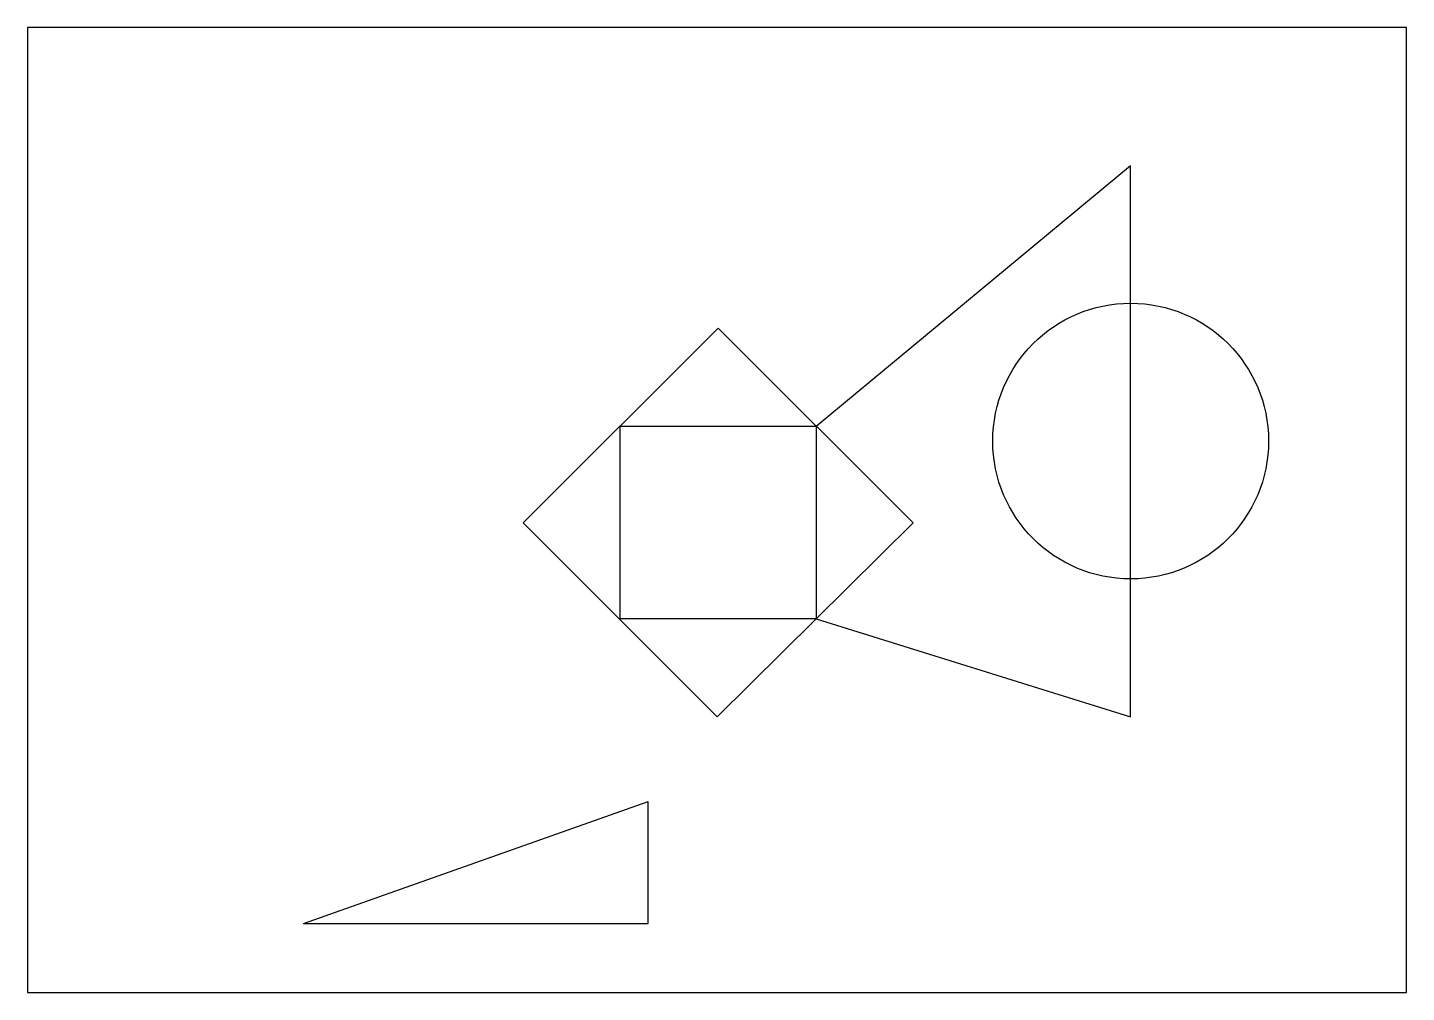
# Model space of a CAD drawing. Header units: inches. Extents: x 0 to 10, y 0 to 7.
import ezdxf

# ---------------------------------------------------------------- set-up
doc = ezdxf.new("R2010")
doc.units = ezdxf.units.IN
doc.header["$MEASUREMENT"] = 0

msp = doc.modelspace()

# ---------------------------------------------------------------- linework, layer by layer
for p, q in [((5.719, 4.109), (8, 6)), ((8, 2), (8, 6)), ((5.008, 4.82), (3.594, 3.406)), ((6.422, 3.406), (5.008, 4.82)), ((4.297, 2.703), (4.297, 4.109)), ((4.297, 4.109), (5.719, 4.109)), ((5.719, 4.109), (5.719, 2.711)), ((3.594, 3.406), (5, 2)), ((5, 2), (6.422, 3.406)), ((5.719, 2.711), (4.297, 2.711)), ((5, 2), (4.297, 2.703)), ((5.719, 2.711), (8, 2)), ((2, 0.5), (4.5, 1.386)), ((4.5, 0.5), (4.5, 1.386)), ((2, 0.5), (4.5, 0.5))]:
    msp.add_line(p, q)
msp.add_lwpolyline([(10, 7), (0, 7), (0, 0), (10, 0)], close=True)
msp.add_circle((8, 4), 1)

doc.saveas('drawing.dxf')
